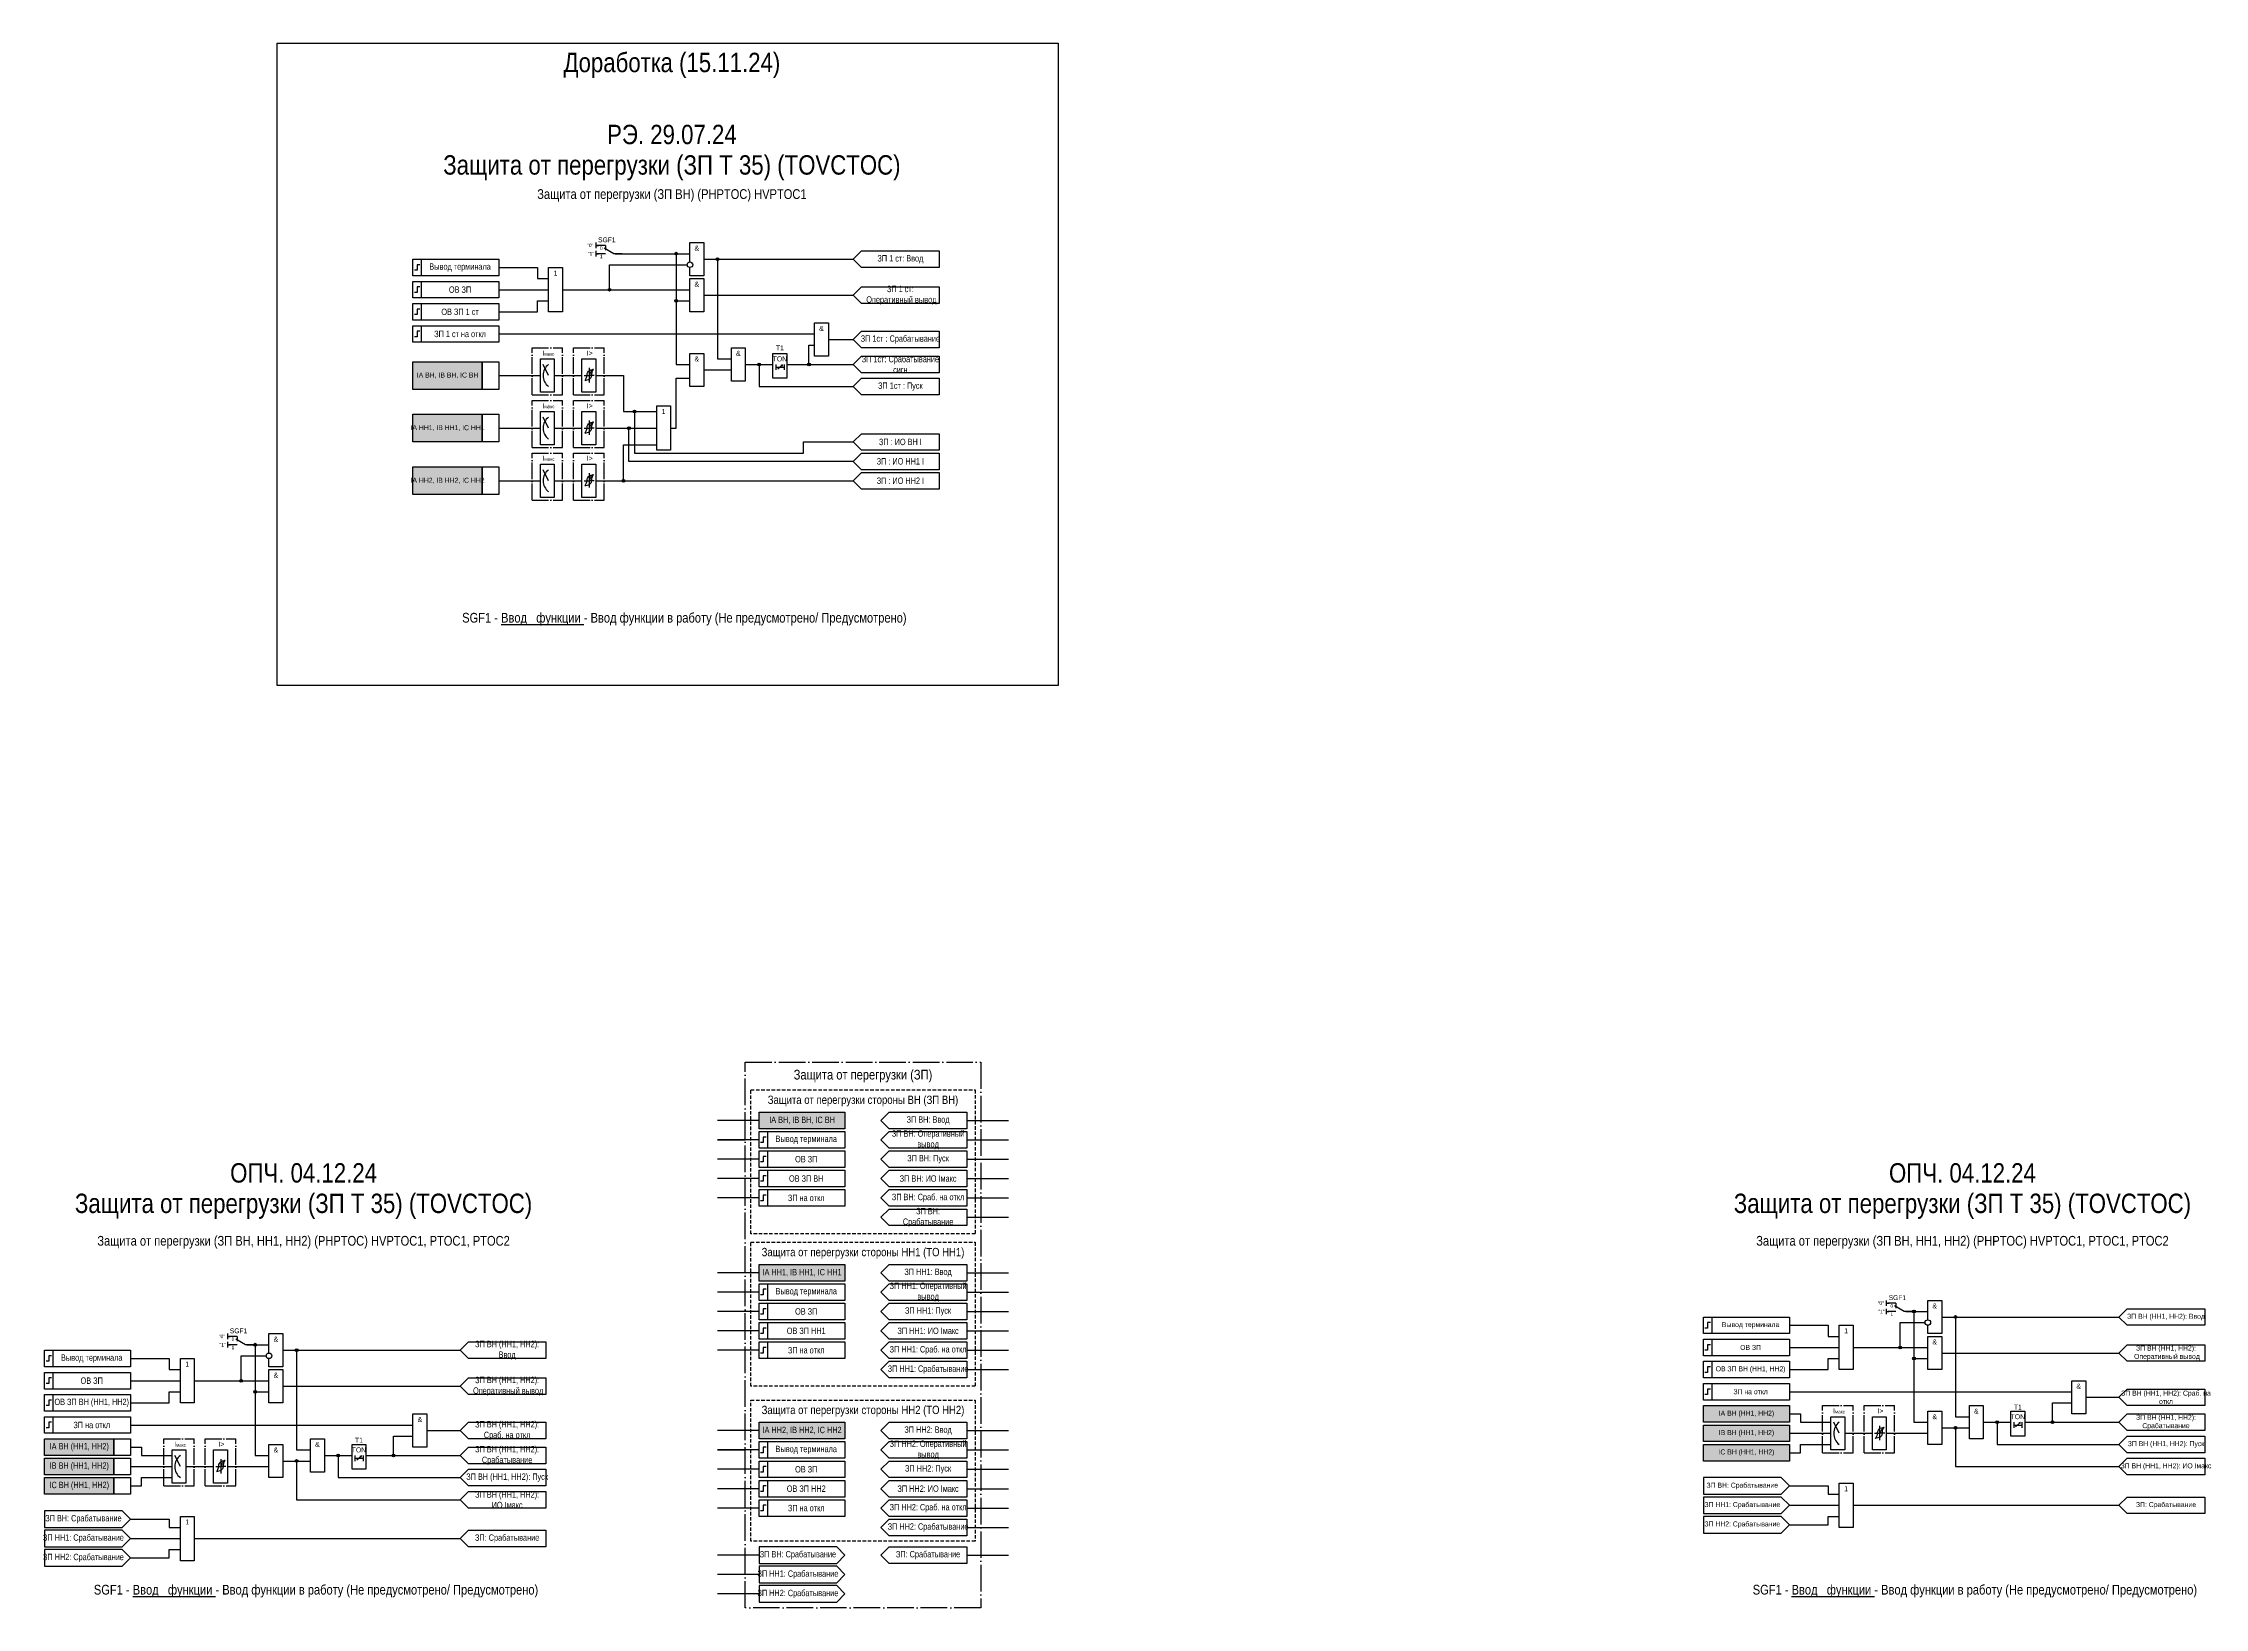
# Model space of a CAD drawing. Header units: millimetres. Extents: x 1 to 782, y 8 to 573.
import ezdxf
from ezdxf.enums import TextEntityAlignment as Align

# ---------------------------------------------------------------- set-up
doc = ezdxf.new("R2010")
doc.units = ezdxf.units.MM
doc.linetypes.add('ACAD_ISO04W100', pattern=[30, 24, -3, 0, -3])
doc.linetypes.add('штриховая2', pattern=[0.375, 0.25, -0.125])
doc.layers.add('TEXT', color=7, linetype='Continuous', lineweight=25)
doc.layers.add('Основная', color=7, linetype='Continuous')
doc.styles.add('1.8_Gost_RD', font='ARIALN.TTF', dxfattribs={"height": 1.8})
doc.styles.add('2.5_Gost_RD', font='ARIALN.TTF', dxfattribs={"height": 2.5})
doc.styles.add('3.5_Gost_RD', font='ARIALN.TTF', dxfattribs={"height": 3.5})
doc.styles.add('Вывод', font='ARIALN.TTF', dxfattribs={"height": 2.5})
doc.styles.add('Компонент', font='ARIALN.TTF', dxfattribs={"height": 3.5})

# ---------------------------------------------------------------- blocks, each defined once
blk = doc.blocks.new('*U70')
at = {"layer": 'Основная', "linetype": 'ACAD_ISO04W100', "ltscale": 0.25}
for p, q in [((0, 0), (11, 0)), ((0, -17), (0, 0)), ((11, -17), (11, 0)), ((0, -17), (11, -17))]:
    blk.add_line(p, q, dxfattribs=at)
at = {"layer": 'Основная', "style": 'Компонент'}
blk.add_attdef('ОУ', text='', height=3.5, dxfattribs=at).set_placement((11, 0), align=Align.MIDDLE_CENTER)
blk = doc.blocks.new('Точка')
at = {"ltscale": 100}
h = blk.add_hatch(color=256, dxfattribs=at)
h.dxf.hatch_style = 1
edge = h.paths.add_edge_path()
edge.add_arc((0, 0), 0.5, 0, 360)
blk.add_circle((0, 0), 0.5, dxfattribs=at)
blk = doc.blocks.new('*U79')
at = {"layer": 'Основная', "color": 0}
blk.add_line((0, 0), (7, 4), dxfattribs=at)
at = {"layer": 'Основная', "ltscale": 0.35}
blk.add_line((6, 6), (6, 2.5), dxfattribs=at)
blk = doc.blocks.new('*U81')
at = {"layer": 'Основная', "color": 0}
for p, q in [((-3, 6), (-9, 6)), ((-3, 0), (-9, 0)), ((9, 0), (3, 0))]:
    blk.add_line(p, q, dxfattribs=at)
at = {"layer": 'Основная', "ltscale": 0.25, "xscale": -1}
blk.add_blockref('*U79', (3, 0), dxfattribs=at)
at = {"layer": 'Основная'}
for tag, height, style, p in [('В1', 2.5, 'Вывод', (-14, 6)), ('В2', 2.5, 'Вывод', (-6, 4)), ('ОУ', 3.5, 'Компонент', (-2, 10)), ('В3', 2.5, 'Вывод', (-6, -2))]:
    blk.add_attdef(tag, text='', height=height, dxfattribs=dict(at, style=style)).set_placement(p, align=Align.MIDDLE_CENTER)

msp = doc.modelspace()

# ---------------------------------------------------------------- hatches: boundary and pattern name
at = {"ltscale": 100, "true_color": 0xf7941d}
h = msp.add_hatch(color=30, dxfattribs=at)
h.dxf.hatch_style = 1
h.paths.add_polyline_path([(135, 458), (160, 458), (160, 448), (135, 448)])
h = msp.add_hatch(color=30, dxfattribs=at)
h.dxf.hatch_style = 1
h.paths.add_polyline_path([(135, 439), (160, 439), (160, 429), (135, 429)])
h = msp.add_hatch(color=30, dxfattribs=at)
h.dxf.hatch_style = 1
h.paths.add_polyline_path([(135, 420), (160, 420), (160, 410), (135, 410)])
at = {"ltscale": 100, "true_color": 0xef8637}
h = msp.add_hatch(color=30, dxfattribs=at)
h.dxf.hatch_style = 1
h.paths.add_polyline_path([(260, 187), (291, 187), (291, 181), (260, 181)])
h = msp.add_hatch(color=30, dxfattribs=at)
h.dxf.hatch_style = 1
h.paths.add_polyline_path([(260, 132), (291, 132), (291, 126), (260, 126)])
at = {"ltscale": 100, "true_color": 0x6bffb3}
h = msp.add_hatch(color=111, dxfattribs=at)
h.dxf.hatch_style = 1
h.paths.add_polyline_path([(601, 81), (632, 81), (632, 75), (601, 75)])
at = {"ltscale": 100, "true_color": 0xef8637}
h = msp.add_hatch(color=30, dxfattribs=at)
h.dxf.hatch_style = 1
h.paths.add_polyline_path([(260, 75), (291, 75), (291, 69), (260, 69)])
at = {"ltscale": 100, "true_color": 0x6bffb3}
h = msp.add_hatch(color=111, dxfattribs=at)
h.dxf.hatch_style = 1
h.paths.add_polyline_path([(601, 74), (632, 74), (632, 68), (601, 68)])
at = {"ltscale": 100, "true_color": 0xef8637}
h = msp.add_hatch(color=30, dxfattribs=at)
h.dxf.hatch_style = 1
h.paths.add_polyline_path([(2, 69), (27, 69), (27, 63), (2, 63)])
at = {"ltscale": 100, "true_color": 0x6bffb3}
h = msp.add_hatch(color=111, dxfattribs=at)
h.dxf.hatch_style = 1
h.paths.add_polyline_path([(601, 67), (632, 67), (632, 61), (601, 61)])
at = {"ltscale": 100, "true_color": 0xef8637}
h = msp.add_hatch(color=30, dxfattribs=at)
h.dxf.hatch_style = 1
h.paths.add_polyline_path([(2, 62), (27, 62), (27, 56), (2, 56)])
h = msp.add_hatch(color=30, dxfattribs=at)
h.dxf.hatch_style = 1
h.paths.add_polyline_path([(2, 55), (27, 55), (27, 49), (2, 49)])

# ---------------------------------------------------------------- linework, layer by layer
at = {"ltscale": 100}
for p, q in [((201, 501), (201, 499)), ((201, 500), (202, 500)), ((201, 499), (201, 499)), ((201, 498), (201, 496)), ((201, 497), (202, 497)), ((166, 484), (184, 484)), ((211, 415), (294, 415)), ((260, 184), (245, 184)), ((335, 184), (350, 184)), ((260, 177), (245, 177)), ((245, 177), (255, 177)), ((307, 173), (304, 170)), ((307, 173), (335, 173)), ((335, 177), (350, 177)), ((260, 170), (245, 170)), ((304, 170), (307, 167)), ((307, 166), (304, 163)), ((307, 166), (335, 166)), ((335, 170), (350, 170)), ((260, 163), (245, 163)), ((304, 163), (307, 160)), ((335, 163), (350, 163)), ((260, 156), (245, 156)), ((335, 156), (350, 156)), ((335, 149), (350, 149)), ((260, 129), (245, 129)), ((335, 129), (350, 129)), ((260, 122), (245, 122)), ((307, 118), (304, 115)), ((307, 118), (335, 118)), ((335, 122), (350, 122)), ((667, 119), (667, 117)), ((667, 118), (668, 118)), ((260, 115), (245, 115)), ((304, 115), (307, 112)), ((307, 111), (304, 108)), ((307, 111), (335, 111)), ((335, 115), (350, 115)), ((667, 117), (667, 117)), ((667, 116), (667, 114)), ((667, 115), (668, 115)), ((68, 107), (68, 105)), ((68, 106), (69, 106)), ((68, 105), (68, 105)), ((68, 104), (68, 102)), ((68, 103), (69, 103)), ((260, 108), (245, 108)), ((304, 108), (307, 105)), ((335, 108), (350, 108)), ((632, 102), (650, 102)), ((260, 101), (245, 101)), ((335, 101), (350, 101)), ((335, 94), (350, 94)), ((33, 90), (51, 90)), ((260, 72), (245, 72)), ((335, 72), (350, 72)), ((260, 65), (245, 65)), ((245, 65), (255, 65)), ((335, 65), (350, 65)), ((260, 58), (245, 58)), ((307, 61), (304, 58)), ((304, 58), (307, 55)), ((307, 61), (335, 61)), ((335, 58), (350, 58)), ((260, 51), (245, 51)), ((307, 54), (304, 51)), ((304, 51), (307, 48)), ((307, 54), (335, 54)), ((335, 51), (350, 51)), ((260, 44), (245, 44)), ((335, 44), (350, 44)), ((632, 45), (650, 45)), ((655, 45), (751, 45)), ((33, 33), (51, 33)), ((56, 33), (152, 33)), ((335, 37), (350, 37)), ((260, 27), (245, 27)), ((335, 27), (350, 27)), ((260, 20), (245, 20)), ((260, 13), (245, 13))]:
    msp.add_line(p, q, dxfattribs=at)
at = {"color": 7, "ltscale": 100}
for p, q in [((184, 453), (182, 457)), ((196.79, 453), (198.6, 453)), ((200.42, 453), (198.6, 453)), ((266.71, 455.4), (268.38, 456.88)), ((268.38, 456.88), (267.86, 456.66)), ((268.38, 456.88), (268.12, 456.42)), ((184, 434), (182, 438)), ((196.79, 434), (198.6, 434)), ((200.42, 434), (198.6, 434)), ((184, 415), (182, 419)), ((196.79, 415), (198.6, 415)), ((200.42, 415), (198.6, 415)), ((650, 71), (648, 75)), ((662.79, 71), (664.6, 71)), ((666.42, 71), (664.6, 71)), ((713.71, 73.4), (715.38, 74.88)), ((715.38, 74.88), (714.86, 74.66)), ((715.38, 74.88), (715.12, 74.42)), ((51, 59), (49, 63)), ((114.71, 61.4), (116.38, 62.88)), ((116.38, 62.88), (115.86, 62.66)), ((116.38, 62.88), (116.12, 62.42)), ((63.79, 59), (65.6, 59)), ((67.42, 59), (65.6, 59))]:
    msp.add_line(p, q, dxfattribs=at)
for p, q in [((198.6, 455.72), (198.6, 450.52)), ((198.6, 436.72), (198.6, 431.52)), ((198.6, 417.72), (198.6, 412.52)), ((664.6, 73.72), (664.6, 68.52)), ((65.6, 61.72), (65.6, 56.52))]:
    msp.add_line(p, q)
at = {"ltscale": 100}
for points in [[(86, 573), (368, 573), (368, 341), (86, 341)], [(135, 495), (138, 495), (138, 489), (135, 489)], [(135, 495), (166, 495), (166, 489), (135, 489)], [(184, 492), (189, 492), (189, 476), (184, 476)], [(297, 498), (325, 498), (325, 492), (297, 492), (294, 495)], [(135, 487), (138, 487), (138, 481), (135, 481)], [(135, 487), (166, 487), (166, 481), (135, 481)], [(235, 488), (240, 488), (240, 476), (235, 476)], [(297, 485), (325, 485), (325, 479), (297, 479), (294, 482)], [(135, 479), (138, 479), (138, 473), (135, 473)], [(135, 479), (166, 479), (166, 473), (135, 473)], [(135, 471), (138, 471), (138, 465), (135, 465)], [(135, 471), (166, 471), (166, 465), (135, 465)], [(280, 472), (285, 472), (285, 460), (280, 460)], [(297, 469), (325, 469), (325, 463), (297, 463), (294, 466)], [(235, 461), (240, 461), (240, 449), (235, 449)], [(250, 463), (255, 463), (255, 451), (250, 451)], [(265, 461), (270, 461), (270, 452), (265, 452)], [(135, 458), (160, 458), (160, 448), (135, 448)], [(160, 458), (166, 458), (166, 448), (160, 448)], [(181, 459), (186, 459), (186, 447), (181, 447)], [(196, 459), (201, 459), (201, 447), (196, 447)], [(297, 460), (325, 460), (325, 454), (297, 454), (294, 457)], [(297, 452), (325, 452), (325, 446), (297, 446), (294, 449)], [(135, 439), (160, 439), (160, 429), (135, 429)], [(160, 439), (166, 439), (166, 429), (160, 429)], [(181, 440), (186, 440), (186, 428), (181, 428)], [(196, 440), (201, 440), (201, 428), (196, 428)], [(223, 442), (228, 442), (228, 426), (223, 426)], [(297, 432), (325, 432), (325, 426), (297, 426), (294, 429)], [(297, 425), (325, 425), (325, 419), (297, 419), (294, 422)], [(135, 420), (160, 420), (160, 410), (135, 410)], [(160, 420), (166, 420), (166, 410), (160, 410)], [(181, 421), (186, 421), (186, 409), (181, 409)], [(196, 421), (201, 421), (201, 409), (196, 409)], [(297, 418), (325, 418), (325, 412), (297, 412), (294, 415)], [(260, 187), (291, 187), (291, 181), (260, 181)], [(260, 180), (263, 180), (263, 174), (260, 174)], [(260, 180), (291, 180), (291, 174), (260, 174)], [(260, 173), (263, 173), (263, 167), (260, 167)], [(260, 173), (291, 173), (291, 167), (260, 167)], [(260, 166), (263, 166), (263, 160), (260, 160)], [(260, 166), (291, 166), (291, 160), (260, 160)], [(260, 159), (263, 159), (263, 153), (260, 153)], [(260, 159), (291, 159), (291, 153), (260, 153)], [(307, 159), (335, 159), (335, 153), (307, 153), (304, 156)], [(307, 152), (335, 152), (335, 146), (307, 146), (304, 149)], [(260, 132), (291, 132), (291, 126), (260, 126)], [(260, 125), (263, 125), (263, 119), (260, 119)], [(260, 125), (291, 125), (291, 119), (260, 119)], [(260, 118), (263, 118), (263, 112), (260, 112)], [(260, 118), (291, 118), (291, 112), (260, 112)], [(260, 111), (263, 111), (263, 105), (260, 105)], [(260, 111), (291, 111), (291, 105), (260, 105)], [(601, 113), (604, 113), (604, 107), (601, 107)], [(601, 113), (632, 113), (632, 107), (601, 107)], [(650, 110), (655, 110), (655, 94), (650, 94)], [(754, 116), (782, 116), (782, 110), (754, 110), (751, 113)], [(155, 104), (183, 104), (183, 98), (155, 98), (152, 101)], [(260, 104), (263, 104), (263, 98), (260, 98)], [(260, 104), (291, 104), (291, 98), (260, 98)], [(307, 104), (335, 104), (335, 98), (307, 98), (304, 101)], [(601, 105), (604, 105), (604, 99), (601, 99)], [(601, 105), (632, 105), (632, 99), (601, 99)], [(682, 106), (687, 106), (687, 94), (682, 94)], [(754, 103), (782, 103), (782, 97), (754, 97), (751, 100)], [(2, 101), (5, 101), (5, 95), (2, 95)], [(2, 101), (33, 101), (33, 95), (2, 95)], [(51, 98), (56, 98), (56, 82), (51, 82)], [(83, 94), (88, 94), (88, 82), (83, 82)], [(307, 97), (335, 97), (335, 91), (307, 91), (304, 94)], [(601, 97), (604, 97), (604, 91), (601, 91)], [(601, 97), (632, 97), (632, 91), (601, 91)], [(2, 93), (5, 93), (5, 87), (2, 87)], [(2, 93), (33, 93), (33, 87), (2, 87)], [(155, 91), (183, 91), (183, 85), (155, 85), (152, 88)], [(601, 89), (604, 89), (604, 83), (601, 83)], [(601, 89), (632, 89), (632, 83), (601, 83)], [(734, 90), (739, 90), (739, 78), (734, 78)], [(754, 87), (782, 87), (782, 81), (754, 81), (751, 84)], [(2, 85), (5, 85), (5, 79), (2, 79)], [(2, 85), (33, 85), (33, 79), (2, 79)], [(601, 81), (632, 81), (632, 75), (601, 75)], [(682, 79), (687, 79), (687, 67), (682, 67)], [(697, 81), (702, 81), (702, 69), (697, 69)], [(712, 79), (717, 79), (717, 70), (712, 70)], [(2, 77), (5, 77), (5, 71), (2, 71)], [(2, 77), (33, 77), (33, 71), (2, 71)], [(135, 78), (140, 78), (140, 66), (135, 66)], [(155, 75), (183, 75), (183, 69), (155, 69), (152, 72)], [(260, 75), (291, 75), (291, 69), (260, 69)], [(601, 74), (632, 74), (632, 68), (601, 68)], [(647, 77), (652, 77), (652, 65), (647, 65)], [(662, 77), (667, 77), (667, 65), (662, 65)], [(754, 78), (782, 78), (782, 72), (754, 72), (751, 75)], [(2, 69), (27, 69), (27, 63), (2, 63)], [(27, 69), (33, 69), (33, 63), (27, 63)], [(48, 65), (53, 65), (53, 53), (48, 53)], [(63, 65), (68, 65), (68, 53), (63, 53)], [(83, 67), (88, 67), (88, 55), (83, 55)], [(98, 69), (103, 69), (103, 57), (98, 57)], [(113, 67), (118, 67), (118, 58), (113, 58)], [(155, 66), (183, 66), (183, 60), (155, 60), (152, 63)], [(260, 68), (263, 68), (263, 62), (260, 62)], [(260, 68), (291, 68), (291, 62), (260, 62)], [(601, 67), (632, 67), (632, 61), (601, 61)], [(754, 70), (782, 70), (782, 64), (754, 64), (751, 67)], [(2, 62), (27, 62), (27, 56), (2, 56)], [(2, 55), (27, 55), (27, 49), (2, 49)], [(27, 62), (33, 62), (33, 56), (27, 56)], [(27, 55), (33, 55), (33, 49), (27, 49)], [(155, 58), (183, 58), (183, 52), (155, 52), (152, 55)], [(260, 61), (263, 61), (263, 55), (260, 55)], [(260, 61), (291, 61), (291, 55), (260, 55)], [(754, 62), (782, 62), (782, 56), (754, 56), (751, 59)], [(155, 50), (183, 50), (183, 44), (155, 44), (152, 47)], [(260, 54), (263, 54), (263, 48), (260, 48)], [(260, 54), (291, 54), (291, 48), (260, 48)], [(260, 47), (263, 47), (263, 41), (260, 41)], [(260, 47), (291, 47), (291, 41), (260, 41)], [(307, 47), (335, 47), (335, 41), (307, 41), (304, 44)], [(650, 53), (655, 53), (655, 37), (650, 37)], [(754, 48), (782, 48), (782, 42), (754, 42), (751, 45)], [(51, 41), (56, 41), (56, 25), (51, 25)], [(307, 40), (335, 40), (335, 34), (307, 34), (304, 37)], [(155, 36), (183, 36), (183, 30), (155, 30), (152, 33)], [(307, 30), (335, 30), (335, 24), (307, 24), (304, 27)]]:
    msp.add_lwpolyline(points, close=True, dxfattribs=at)
for points in [[(235, 494), (235, 501), (240, 501), (240, 489), (235, 489), (235, 492)], [(166, 492), (180, 492), (180, 488), (184, 488)], [(189, 484), (206, 484), (206, 493), (234, 493)], [(208, 497), (235, 497)], [(208, 497), (230, 497), (230, 457), (235, 457)], [(208, 497), (230, 497), (230, 480), (235, 480)], [(240, 495), (294, 495)], [(240, 495), (245, 495), (245, 459), (250, 459)], [(189, 484), (196, 484)], [(189, 484), (235, 484)], [(166, 476), (180, 476), (180, 480), (184, 480)], [(240, 482), (294, 482)], [(166, 468), (280, 468)], [(270, 457), (278, 457), (278, 464), (280, 464)], [(285, 466), (294, 466)], [(166, 453), (181, 453)], [(186, 453), (196, 453)], [(201, 453), (211, 453), (211, 440), (223, 440)], [(240, 455), (250, 455)], [(255, 457), (265, 457)], [(255, 457), (260, 457), (260, 449), (294, 449)], [(266, 457), (266, 455)], [(266, 456), (269, 456)], [(269, 457), (269, 455)], [(270, 457), (294, 457)], [(228, 434), (230, 434), (230, 452), (235, 452)], [(215, 440), (215, 425), (276, 425), (276, 429), (294, 429)], [(166, 434), (181, 434)], [(186, 434), (196, 434)], [(201, 434), (223, 434)], [(294, 422), (213, 422), (213, 434)], [(201, 415), (211, 415), (211, 428), (223, 428)], [(166, 415), (181, 415)], [(186, 415), (196, 415)], [(304, 184), (307, 187), (335, 187), (335, 181), (307, 181), (304, 184)], [(304, 177), (307, 180), (335, 180), (335, 174), (307, 174), (304, 177)], [(304, 170), (307, 173), (335, 173), (335, 167), (307, 167), (304, 170)], [(304, 163), (307, 166), (335, 166), (335, 160), (307, 160), (304, 163)], [(304, 129), (307, 132), (335, 132), (335, 126), (307, 126), (304, 129)], [(304, 122), (307, 125), (335, 125), (335, 119), (307, 119), (304, 122)], [(304, 115), (307, 118), (335, 118), (335, 112), (307, 112), (304, 115)], [(682, 112), (682, 119), (687, 119), (687, 107), (682, 107), (682, 110)], [(304, 108), (307, 111), (335, 111), (335, 105), (307, 105), (304, 108)], [(632, 110), (646, 110), (646, 106), (650, 106)], [(655, 102), (672, 102), (672, 111), (681, 111)], [(674, 115), (682, 115)], [(674, 115), (677, 115), (677, 75), (682, 75)], [(674, 115), (677, 115), (677, 98), (682, 98)], [(687, 113), (751, 113)], [(687, 113), (692, 113), (692, 77), (697, 77)], [(75, 103), (83, 103)], [(75, 103), (78, 103), (78, 63), (83, 63)], [(75, 103), (78, 103), (78, 86), (83, 86)], [(83, 100), (83, 107), (88, 107), (88, 95), (83, 95), (83, 98)], [(655, 102), (662, 102)], [(655, 102), (682, 102)], [(33, 98), (47, 98), (47, 94), (51, 94)], [(56, 90), (73, 90), (73, 99), (82, 99)], [(88, 101), (152, 101)], [(88, 101), (93, 101), (93, 65), (98, 65)], [(632, 94), (646, 94), (646, 98), (650, 98)], [(687, 100), (751, 100)], [(33, 82), (47, 82), (47, 86), (51, 86)], [(56, 90), (63, 90)], [(56, 90), (83, 90)], [(88, 88), (152, 88)], [(632, 86), (734, 86)], [(717, 75), (727, 75), (727, 82), (734, 82)], [(739, 84), (751, 84)], [(33, 74), (135, 74)], [(140, 72), (152, 72)], [(304, 72), (307, 75), (335, 75), (335, 69), (307, 69), (304, 72)], [(632, 78), (636, 78), (636, 75), (647, 75)], [(632, 71), (647, 71)], [(652, 71), (662, 71)], [(667, 71), (682, 71)], [(687, 73), (697, 73)], [(687, 73), (692, 73), (692, 59), (751, 59)], [(702, 75), (712, 75)], [(702, 75), (707, 75), (707, 67), (751, 67)], [(713, 75), (713, 73)], [(713, 74), (716, 74)], [(716, 75), (716, 73)], [(717, 75), (751, 75)], [(33, 66), (37, 66), (37, 63), (48, 63)], [(103, 63), (113, 63)], [(103, 63), (108, 63), (108, 55), (152, 55)], [(114, 63), (114, 61)], [(117, 63), (117, 61)], [(118, 63), (128, 63), (128, 70), (135, 70)], [(118, 63), (152, 63)], [(304, 65), (307, 68), (335, 68), (335, 62), (307, 62), (304, 65)], [(632, 64), (636, 64), (636, 67), (647, 67)], [(33, 59), (48, 59)], [(33, 52), (37, 52), (37, 55), (48, 55)], [(53, 59), (63, 59)], [(68, 59), (83, 59)], [(88, 61), (98, 61)], [(88, 61), (93, 61), (93, 47), (152, 47)], [(114, 62), (117, 62)], [(304, 58), (307, 61), (335, 61), (335, 55), (307, 55), (304, 58)], [(632, 52), (629, 55), (601, 55), (601, 49), (629, 49), (632, 52)], [(304, 51), (307, 54), (335, 54), (335, 48), (307, 48), (304, 51)], [(632, 45), (629, 48), (601, 48), (601, 42), (629, 42), (632, 45)], [(632, 52), (646, 52), (646, 49), (650, 49)], [(33, 40), (30, 43), (2, 43), (2, 37), (30, 37), (33, 40)], [(33, 40), (47, 40), (47, 37), (51, 37)], [(632, 38), (629, 41), (601, 41), (601, 35), (629, 35), (632, 38)], [(632, 38), (646, 38), (646, 41), (650, 41)], [(33, 33), (30, 36), (2, 36), (2, 30), (30, 30), (33, 33)], [(33, 26), (30, 29), (2, 29), (2, 23), (30, 23), (33, 26)], [(33, 26), (47, 26), (47, 29), (51, 29)], [(291, 27), (288, 30), (260, 30), (260, 24), (288, 24), (291, 27)], [(291, 20), (288, 23), (260, 23), (260, 17), (288, 17), (291, 20)], [(291, 13), (288, 16), (260, 16), (260, 10), (288, 10), (291, 13)]]:
    msp.add_lwpolyline(points, dxfattribs=at)
at = {"lineweight": 30, "ltscale": 100}
for points in [[(137.5, 493), (136.5, 493), (136.5, 491), (135.5, 491)], [(137.5, 485), (136.5, 485), (136.5, 483), (135.5, 483)], [(137.5, 477), (136.5, 477), (136.5, 475), (135.5, 475)], [(137.5, 469), (136.5, 469), (136.5, 467), (135.5, 467)], [(262.5, 178), (261.5, 178), (261.5, 176), (260.5, 176)], [(262.5, 171), (261.5, 171), (261.5, 169), (260.5, 169)], [(262.5, 164), (261.5, 164), (261.5, 162), (260.5, 162)], [(262.5, 157), (261.5, 157), (261.5, 155), (260.5, 155)], [(262.5, 123), (261.5, 123), (261.5, 121), (260.5, 121)], [(262.5, 116), (261.5, 116), (261.5, 114), (260.5, 114)], [(603.5, 111), (602.5, 111), (602.5, 109), (601.5, 109)], [(262.5, 109), (261.5, 109), (261.5, 107), (260.5, 107)], [(262.5, 102), (261.5, 102), (261.5, 100), (260.5, 100)], [(603.5, 103), (602.5, 103), (602.5, 101), (601.5, 101)], [(4.5, 99), (3.5, 99), (3.5, 97), (2.5, 97)], [(603.5, 95), (602.5, 95), (602.5, 93), (601.5, 93)], [(4.5, 91), (3.5, 91), (3.5, 89), (2.5, 89)], [(603.5, 87), (602.5, 87), (602.5, 85), (601.5, 85)], [(4.5, 83), (3.5, 83), (3.5, 81), (2.5, 81)], [(4.5, 75), (3.5, 75), (3.5, 73), (2.5, 73)], [(262.5, 66), (261.5, 66), (261.5, 64), (260.5, 64)], [(262.5, 59), (261.5, 59), (261.5, 57), (260.5, 57)], [(262.5, 52), (261.5, 52), (261.5, 50), (260.5, 50)], [(262.5, 45), (261.5, 45), (261.5, 43), (260.5, 43)]]:
    msp.add_lwpolyline(points, dxfattribs=at)
at = {"color": 251, "linetype": 'ACAD_ISO04W100', "lineweight": 30, "ltscale": 0.4, "true_color": 0x58595b}
msp.add_lwpolyline([(255, 205), (340, 205), (340, 8), (255, 8)], close=True, dxfattribs=at)
at = {"linetype": 'штриховая2', "ltscale": 5}
for points in [[(257, 195), (338, 195), (338, 143), (257, 143)], [(257, 140), (338, 140), (338, 88), (257, 88)], [(257, 83), (338, 83), (338, 32), (257, 32)]]:
    msp.add_lwpolyline(points, close=True, dxfattribs=at)
for centre in [(235, 493), (682, 111), (83, 99)]:
    msp.add_circle(centre, 1)
at = {"color": 7, "ltscale": 100}
for centre in [(187, 453), (187, 434), (187, 415), (653, 71), (54, 59)]:
    msp.add_arc(centre, 5, 126.8699, 233.1301, dxfattribs=at)
for points in [[(197.8, 452.92), (197.6, 452.13), (197, 451.12)], [(199.48, 452.92), (199.25, 452.13), (198.76, 451.67), (197, 451.12)], [(197.8, 452.92), (197.95, 453.71), (198.44, 454.54), (200.2, 455.26)], [(198.6, 453), (199, 453.72), (199.47, 454.6), (200.2, 455.26)], [(199.48, 452.92), (199.6, 453.71), (199.81, 454.54), (200.2, 455.26)], [(197.8, 433.92), (197.6, 433.13), (197, 432.12)], [(199.48, 433.92), (199.25, 433.13), (198.76, 432.67), (197, 432.12)], [(197.8, 433.92), (197.95, 434.71), (198.44, 435.54), (200.2, 436.26)], [(198.6, 434), (199, 434.72), (199.47, 435.6), (200.2, 436.26)], [(199.48, 433.92), (199.6, 434.71), (199.81, 435.54), (200.2, 436.26)], [(197.8, 414.92), (197.6, 414.13), (197, 413.12)], [(199.48, 414.92), (199.25, 414.13), (198.76, 413.67), (197, 413.12)], [(197.8, 414.92), (197.95, 415.71), (198.44, 416.54), (200.2, 417.26)], [(198.6, 415), (199, 415.72), (199.47, 416.6), (200.2, 417.26)], [(199.48, 414.92), (199.6, 415.71), (199.81, 416.54), (200.2, 417.26)], [(663.8, 70.92), (663.6, 70.13), (663, 69.12)], [(665.48, 70.92), (665.25, 70.13), (664.76, 69.67), (663, 69.12)], [(663.8, 70.92), (663.95, 71.71), (664.44, 72.54), (666.2, 73.26)], [(664.6, 71), (665, 71.72), (665.47, 72.6), (666.2, 73.26)], [(665.48, 70.92), (665.6, 71.71), (665.81, 72.54), (666.2, 73.26)], [(64.8, 58.92), (64.6, 58.13), (64, 57.12)], [(66.48, 58.92), (66.25, 58.13), (65.76, 57.67), (64, 57.12)], [(64.8, 58.92), (64.95, 59.71), (65.44, 60.54), (67.2, 61.26)], [(65.6, 59), (66, 59.72), (66.47, 60.6), (67.2, 61.26)], [(66.48, 58.92), (66.6, 59.71), (66.81, 60.54), (67.2, 61.26)]]:
    msp.add_spline(points, degree=3)

# ---------------------------------------------------------------- block references
at = {"ltscale": 100}
for p in [(230, 497), (245, 495), (206, 484), (230, 480), (260, 457), (278, 457), (215, 440), (213, 434), (211, 415), (677, 115), (692, 113), (78, 103), (93, 101), (672, 102), (677, 98), (73, 90), (78, 86), (692, 73), (707, 75), (707, 75), (727, 75), (727, 75), (108, 63), (108, 63), (128, 63), (128, 63), (93, 61)]:
    msp.add_blockref('Точка', p, dxfattribs=at)
at = {"layer": 'Основная', "ltscale": 0.25, "xscale": 0.5, "yscale": 0.5, "zscale": 0.5}
for p in [(206, 497), (672, 115), (73, 103)]:
    msp.add_blockref('*U81', p, dxfattribs=at).add_auto_attribs({'ОУ': 'SGF1', 'В1': '"0"', 'В2': '0', 'В3': '1'})
at = {"layer": 'Основная', "ltscale": 0.25}
for p in [(178, 463), (193, 463), (178, 444), (193, 444), (178, 425), (193, 425), (644, 81), (659, 81), (45, 69), (60, 69)]:
    msp.add_blockref('*U70', p, dxfattribs=at)

# ---------------------------------------------------------------- texts
at = {"color": 30, "ltscale": 100, "true_color": 0xef8637, "attachment_point": 5}
for s, insert, char_height, width, style in [('{\\C3;Доработка (15.11.24)}', (228.5, 565), 7, 185, '3.5_Gost_RD'), ('{\\C3;РЭ. 29.07.24}', (228.5, 540), 7, 185, '3.5_Gost_RD'), ('{\\C3;Защита от перегрузки (ЗП Т 35) (TOVCTOC)}', (228.5, 528), 7, 185, '3.5_Gost_RD'), ('Защита от перегрузки (ЗП ВН) (РHPTOC) {\\C6;HVРTOC1}', (228.5, 518), 3.5, 165, '3.5_Gost_RD'), ('&', (237.5, 499), 1.8, 5, '2.5_Gost_RD'), ('Вывод терминала', (152, 492), 2.3, 28, '2.5_Gost_RD'), ('1', (186.5, 490), 1.8, 5, '2.5_Gost_RD'), ('&', (237.5, 486), 1.8, 5, '2.5_Gost_RD'), ('&', (282.5, 470), 1.8, 5, '2.5_Gost_RD'), ('&', (252.5, 461), 1.8, 5, '2.5_Gost_RD'), ('T1', (267.5, 463), 1.8, 5, '2.5_Gost_RD'), ('&', (237.5, 459), 1.8, 5, '2.5_Gost_RD'), ('TON', (267.5, 459), 1.8, 5, '2.5_Gost_RD'), ('1', (225.5, 440), 1.8, 5, '2.5_Gost_RD'), ('SGF1 - {\\LВвод _функции} - Ввод функции в работу (Не предусмотрено/ Предусмотрено)', (233, 365), 3.5, 170, '3.5_Gost_RD'), ('Защита от перегрузки (ЗП)', (297.5, 200), 3.5, 85, '3.5_Gost_RD'), ('Защита от перегрузки стороны ВН (ЗП ВН)', (297.5, 191), 3, 81, '3.5_Gost_RD'), ('{\\C256;IA ВН, IB ВН, IC ВН}', (275.5, 184), 2.3, 31, '2.5_Gost_RD'), ('{\\C256;Вывод терминала}', (277, 177), 2.3, 28, '2.5_Gost_RD'), ('{\\C3;ОПЧ. 04.12.24}', (95.5, 165), 7, 185, '3.5_Gost_RD'), ('{\\C3;ОПЧ. 04.12.24}', (694.5, 165), 7, 185, '3.5_Gost_RD'), ('{\\C3;Защита от перегрузки (ЗП Т 35) (TOVCTOC)}', (95.5, 153), 7, 185, '3.5_Gost_RD'), ('{\\C3;Защита от перегрузки (ЗП Т 35) (TOVCTOC)}', (694.5, 153), 7, 185, '3.5_Gost_RD'), ('Защита от перегрузки (ЗП ВН, НН1, НН2) (РHPTOC) {\\C6;HVРTOC1, РTOC1, РTOC2}', (95.5, 140), 3.5, 165, '3.5_Gost_RD'), ('Защита от перегрузки (ЗП ВН, НН1, НН2) (РHPTOC) {\\C6;HVРTOC1, РTOC1, РTOC2}', (694.5, 140), 3.5, 165, '3.5_Gost_RD'), ('Защита от перегрузки стороны НН1 (ТО НН1)', (297.5, 136), 3, 81, '3.5_Gost_RD'), ('{\\C256;IA НН1, IB НН1, IC НН1}', (275.5, 129), 2.3, 31, '2.5_Gost_RD'), ('{\\C256;Вывод терминала}', (277, 122), 2.3, 28, '2.5_Gost_RD'), ('Защита от перегрузки стороны НН2 (ТО НН2)', (297.5, 79), 3, 81, '3.5_Gost_RD'), ('{\\C256;IA НН2, IB НН2, IC НН2}', (275.5, 72), 2.3, 31, '2.5_Gost_RD'), ('{\\C256;Вывод терминала}', (277, 65), 2.3, 28, '2.5_Gost_RD'), ('SGF1 - {\\LВвод _функции} - Ввод функции в работу (Не предусмотрено/ Предусмотрено)', (100, 14), 3.5, 170, '3.5_Gost_RD'), ('SGF1 - {\\LВвод _функции} - Ввод функции в работу (Не предусмотрено/ Предусмотрено)', (699, 14), 3.5, 170, '3.5_Gost_RD')]:
    msp.add_mtext(s, dxfattribs=dict(at, insert=insert, char_height=char_height, width=width, style=style))
at = {"color": 30, "ltscale": 100, "true_color": 0xef8637, "attachment_point": 1}
for s, width, insert, char_height, style in [('"1"', 2, (198.16, 497.6), 1.25, '3.5_Gost_RD'), ('\\pi2.7859;I{\\H0.66667x;макс}', 11, (179, 462), 1.8, '1.8_Gost_RD'), ('\\pi4.7676;I>', 11, (193, 462), 1.8, '1.8_Gost_RD'), ('\\pi2.7859;I{\\H0.66667x;макс}', 11, (179, 443), 1.8, '1.8_Gost_RD'), ('\\pi4.7676;I>', 11, (193, 443), 1.8, '1.8_Gost_RD'), ('\\pi2.7859;I{\\H0.66667x;макс}', 11, (179, 424), 1.8, '1.8_Gost_RD'), ('\\pi4.7676;I>', 11, (193, 424), 1.8, '1.8_Gost_RD')]:
    msp.add_mtext_dynamic_manual_height_columns(s, width=width, gutter_width=17.5, heights=[0], dxfattribs=dict(at, insert=insert, char_height=char_height, style=style))
at = {"ltscale": 100, "attachment_point": 5, "style": '2.5_Gost_RD'}
for s, insert, char_height, width in [('ЗП ВН: Оперативный вывод', (321, 177), 2.3, 28), ('ЗП ВН: Ввод', (321, 184), 2.3, 28), ('ЗП ВН: ИО Iмакс', (321, 163), 2.3, 28), ('ЗП ВН: Пуск', (321, 170), 2.3, 28), ('ЗП НН1: Оперативный вывод', (321, 122), 2.3, 28), ('ЗП НН1: Ввод', (321, 129), 2.3, 28), ('&', (684.5, 117), 1.8, 5), ('ЗП НН1: Пуск', (321, 115), 2.3, 28), ('Вывод терминала', (618, 110), 1.8, 28), ('ЗП ВН (НН1, НН2): Ввод', (768, 113), 1.8, 28), ('&', (85.5, 105), 1.8, 5), ('ЗП НН1: ИО Iмакс', (321, 108), 2.3, 28), ('ОВ ЗП', (618, 102), 1.8, 28), ('1', (652.5, 108), 1.8, 5), ('&', (684.5, 104), 1.8, 5), ('ЗП ВН (НН1, НН2):\\P Оперативный вывод', (768, 100), 1.8, 28), ('Вывод терминала', (19, 98), 2.3, 28), ('1', (53.5, 96), 1.8, 5), ('ОВ ЗП ВН (НН1, НН2)', (618, 94), 1.8, 28), ('&', (85.5, 92), 1.8, 5), ('ЗП на откл', (618, 86), 1.8, 28), ('&', (736.5, 88), 1.8, 5), ('ЗП ВН (НН1, НН2): Сраб. на откл', (768, 84), 1.8, 28), ('IA ВН (НН1, НН2)', (616.5, 78), 1.8, 31), ('&', (699.5, 79), 1.8, 5), ('T1', (714.5, 80.5), 1.8, 5), ('&', (137.5, 76), 1.8, 5), ('ЗП НН2: Ввод', (321, 72), 2.3, 28), ('IB ВН (НН1, НН2)', (616.5, 71), 1.8, 31), ('&', (684.5, 77), 1.8, 5), ('TON', (714.5, 77), 1.8, 5), ('ЗП ВН (НН1, НН2): Срабатывание', (768, 75), 1.8, 28), ('&', (85.5, 65), 1.8, 5), ('&', (100.5, 67), 1.8, 5), ('TON', (115.5, 65), 1.8, 5), ('T1', (115.5, 68.5), 1.8, 5), ('ЗП НН2: Оперативный вывод', (321, 65), 2.3, 28), ('IC ВН (НН1, НН2)', (616.5, 64), 1.8, 31), ('ЗП ВН (НН1, НН2): Пуск', (768, 67), 1.8, 28), ('ЗП НН2: Пуск', (321, 58), 2.3, 28), ('ЗП ВН (НН1, НН2): ИО Iмакс', (768, 59), 1.8, 28), ('ЗП НН2: ИО Iмакс', (321, 51), 2.3, 28), ('ЗП ВН: Срабатывание', (615, 52), 1.8, 28), ('1', (652.5, 51), 1.8, 5), ('1', (53.5, 39), 1.8, 5), ('ЗП НН1: Срабатывание', (615, 45), 1.8, 28), ('ЗП НН2: Срабатывание', (615, 38), 1.8, 28), ('ЗП: Срабатывание', (768, 45), 1.8, 28)]:
    msp.add_mtext(s, dxfattribs=dict(at, insert=insert, char_height=char_height, width=width))
at = {"ltscale": 100, "attachment_point": 1}
for s, width, insert, char_height, style in [('"1"', 2, (664.16, 115.6), 1.25, '3.5_Gost_RD'), ('"1"', 2, (65.16, 103.6), 1.25, '3.5_Gost_RD'), ('\\pi2.7859;I{\\H0.66667x;макс}', 11, (645, 80), 1.8, '1.8_Gost_RD'), ('\\pi4.7676;I>', 11, (659, 80), 1.8, '1.8_Gost_RD'), ('\\pi2.7859;I{\\H0.66667x;макс}', 11, (46, 68), 1.8, '1.8_Gost_RD'), ('\\pi4.7676;I>', 11, (60, 68), 1.8, '1.8_Gost_RD')]:
    msp.add_mtext_dynamic_manual_height_columns(s, width=width, gutter_width=17.5, heights=[0], dxfattribs=dict(at, insert=insert, char_height=char_height, style=style))
at = {"layer": 'TEXT', "ltscale": 100, "char_height": 2.3, "attachment_point": 5, "style": '2.5_Gost_RD'}
for s, insert, width in [('ЗП 1 ст: Ввод', (311, 495), 28), ('ЗП 1 ст:\\P Оперативный вывод', (311, 482), 28), ('ЗП 1ст : Срабатывание', (311, 466), 28), ('ЗП : ИО ВН I', (311, 429), 26.3309), ('ЗП : ИО НН1 I', (311, 422), 26.3309), ('ЗП : ИО НН2 I', (311, 415), 26.3309), ('ЗП ВН: Сраб. на откл', (321, 156), 28), ('ЗП ВН (НН1, НН2): Ввод', (169, 101), 28), ('ЗП НН1: Сраб. на откл', (321, 101), 28), ('ЗП ВН (НН1, НН2):\\P Оперативный вывод', (169, 88), 28), ('ЗП ВН (НН1, НН2): Сраб. на откл', (169, 72), 28), ('ЗП ВН (НН1, НН2): ИО Iмакс', (169, 47), 26.3309), ('ЗП НН2: Сраб. на откл', (321, 44), 28)]:
    msp.add_mtext(s, dxfattribs=dict(at, insert=insert, width=width))
at = {"layer": 'TEXT', "color": 0, "ltscale": 100, "attachment_point": 5, "style": '2.5_Gost_RD'}
for s, insert, char_height, width in [('{\\C256;ОВ ЗП}', (152, 484), 2.3, 28), ('{\\C256;ЗП 1 ст на откл}', (152, 468), 2.3, 28), ('{\\H0.72x;IA ВН, IB ВН, IC ВН}', (147.5, 453), 2.5, 25), ('{\\C256;ЗП 1ст: Срабатывание сигн}', (311, 457), 2.3, 28), ('{\\C256;ЗП 1ст : Пуск}', (311, 449), 2.3, 28), ('{\\H0.72x;IA НН1, IB НН1, IC НН1}', (147.5, 434), 2.5, 25), ('{\\H0.72x;IA НН2, IB НН2, IC НН2}', (147.5, 415), 2.5, 25), ('{\\C256;ОВ ЗП}', (277, 170), 2.3, 28), ('{\\C256;ЗП на откл}', (277, 156), 2.3, 28), ('{\\C256;ЗП ВН: Срабатывание}', (321, 149), 2.3, 25.9238), ('{\\C256;ОВ ЗП}', (277, 115), 2.3, 28), ('{\\C256;ЗП на откл}', (277, 101), 2.3, 28), ('{\\C256;ЗП НН1: Срабатывание}', (321, 94), 2.3, 27.8405), ('{\\C256;ОВ ЗП}', (19, 90), 2.3, 28), ('{\\C256;ЗП на откл}', (19, 74), 2.3, 28), ('{\\C256;ЗП ВН (НН1, НН2): Срабатывание}', (169, 63), 2.3, 28), ('{\\C256;ЗП ВН (НН1, НН2): Пуск}', (169, 55), 2.3, 28), ('{\\C256;ОВ ЗП}', (277, 58), 2.3, 28), ('{\\C256;ЗП ВН: Срабатывание}', (16, 40), 2.3, 28), ('{\\C256;ЗП на откл}', (277, 44), 2.3, 28), ('{\\C256;ЗП НН1: Срабатывание}', (16, 33), 2.3, 28), ('{\\C256;ЗП: Срабатывание}', (169, 33), 2.3, 28), ('{\\C256;ЗП НН2: Срабатывание}', (321, 37), 2.3, 27.6204), ('{\\C256;ЗП НН2: Срабатывание}', (16, 26), 2.3, 28), ('{\\C256;ЗП ВН: Срабатывание}', (274, 27), 2.3, 28), ('{\\C256;ЗП: Срабатывание}', (321, 27), 2.3, 27.6204), ('{\\C256;ЗП НН1: Срабатывание}', (274, 20), 2.3, 28), ('{\\C256;ЗП НН2: Срабатывание}', (274, 13), 2.3, 28)]:
    msp.add_mtext(s, dxfattribs=dict(at, insert=insert, char_height=char_height, width=width))
at = {"layer": 'Основная', "color": 0, "ltscale": 100, "char_height": 2.3, "attachment_point": 5, "style": '2.5_Gost_RD'}
for s, insert, width in [('{\\C256;ОВ ЗП 1 ст}', (152, 476), 28), ('{\\C256;ОВ ЗП ВН}', (277, 163), 28), ('{\\C256;ОВ ЗП НН1}', (277, 108), 28), ('{\\C256;ОВ ЗП ВН (НН1, НН2)}', (19, 82), 28), ('{\\C256;IA ВН (НН1, НН2)}', (14.5, 66), 25), ('{\\C256;IB ВН (НН1, НН2)}', (14.5, 59), 25), ('{\\C256;IС ВН (НН1, НН2)}', (14.5, 52), 25), ('{\\C256;ОВ ЗП НН2}', (277, 51), 28)]:
    msp.add_mtext(s, dxfattribs=dict(at, insert=insert, width=width))

doc.saveas('drawing.dxf')
